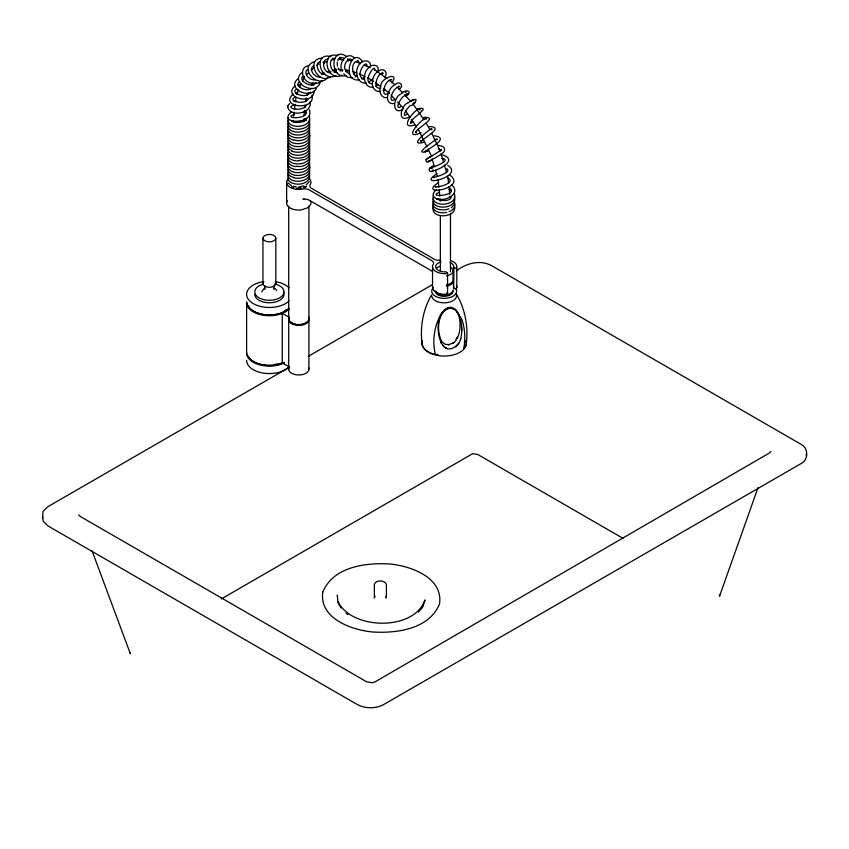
<?xml version="1.0" encoding="UTF-8"?>
<svg xmlns="http://www.w3.org/2000/svg" width="849" height="849" viewBox="0 0 849 849"><rect width="100%" height="100%" fill="white"/><g stroke="black" fill="none" stroke-linecap="round" stroke-linejoin="round"><path stroke-width="1.27" d="M443.592 311.286C460.869 297.628 465.443 332.776 458.927 343.06C440.175 364.306 432.045 322.1 443.252 311.732M425.487 150.761L425.126 151.907C428.649 148.097 450.915 137.941 434.136 135.787M314.183 90.97C313.504 106.358 281.624 97.221 295.102 85.898M370.376 66.774C371.915 58.814 360.613 59.589 358.586 65.575C354.15 71.772 357.397 84.359 366.45 83M313.706 84.858L313.812 83.106M454.555 205.989C457.494 218.013 430.634 219.573 433.213 207.283M380.161 88.604C378.898 93.04 382.315 98.962 387.42 97.508M309.811 179.51L309.45 177.324M466.398 342.858C468.383 325.984 464.934 308.378 456.21 293.754M337.233 61.956L337.382 65.999M293.68 116.186L294.157 112.238M294.476 109.617L295.123 104.363M295.441 101.742L295.919 97.805M303.953 115.305L304.558 110.317M304.865 107.823L305.162 105.329M305.619 101.593L306.075 97.858M309.758 135.49C309.8 146.283 285.062 146.675 288.278 134.991M309.779 167.295C309.779 178.12 284.956 178.417 288.267 166.797M374.494 70.074C376.203 61.892 360.475 83.764 372.584 83.786M377.922 70.86C380.14 64.46 371.289 63.611 368.424 68.005C362.024 73.247 363.255 88.625 373.464 87.235M431.292 171.519C428.819 172.06 428.374 168.24 430.581 167.54M457.07 338.422C462.525 329.327 461.463 303.199 446.192 309.153M366.895 66.19C367.5 57.721 353.142 76.123 364.454 79.583M451.435 260.823A12.162 7.015 0 0 1 456.804 267.117L456.804 287.769L455.563 288.968L453.536 288.236L453.642 267.265A9.031 5.221 0 0 0 450.087 262.479M453.536 288.236L453.642 267.265M456.422 270.82C466.25 263.232 480.163 259.391 491.613 265.663L801.031 444.303C808.45 447.763 808.694 459.861 801.286 463.458L383.398 704.723C375.385 708.841 365.367 708.703 357.387 704.574L47.969 525.934L43.129 521.148L42.832 516.563M412.773 100.723C419.608 95.778 414.376 106.093 410.354 105.531C404.952 110.105 401.8 118.244 406.809 114.233M288.373 133.983L287.588 131.457L288.267 129.239M287.981 105.796L289.615 103.525M463.596 349.321L463.713 348.865A81.154 64.184 -32.4 0 0 461.867 319.415L455.563 309.461L451.509 307.306L447.911 307.54C441.406 310.83 438.753 318.057 436.503 324.498A72.462 57.318 -32.4 0 0 435.431 354.542L438.126 354.426M309.991 101.997C312.644 113.607 289.551 117.608 287.715 106.825M287.609 107.218L288.076 105.414M382.188 74.245L382.39 72.441L383.175 73.449C377.847 71.167 371.841 89.676 379.885 87.988M405.705 92.286L406.087 91.459L405.228 92.382M287.981 178.98L288.342 178.311M441.109 261.853A9.031 5.221 0 0 0 435.972 268.061A9.031 5.221 0 0 0 445.958 271.818L447.55 272.975L445.481 273.654A12.162 7.015 0 0 1 432.746 265.291L433.478 263.89A7.185 4.149 0 0 0 432.619 261.121L308.336 189.38A7.185 4.149 0 0 0 302.934 188.945L301.13 189.306A12.162 7.015 0 0 1 287.259 180.147M447.55 272.975L447.55 293.627L445.481 294.306A12.162 7.015 0 0 1 432.544 287.769L432.544 267.117M288.098 146.813C285.572 159.05 312.283 157.458 309.471 145.508M456.804 267.117L455.817 268.295L453.536 267.584M433.202 201.531C430.676 209.852 443.73 211.231 448.983 208.801M758.008 487.697L719.517 596.231L719.559 594.661M288.108 120.76C285.508 133.028 312.336 131.446 309.461 119.454M288.119 152.565C285.614 158.678 294.125 161.512 298.795 160.832M288.14 158.317C285.826 163.21 291.96 166.606 296.152 166.574M288.129 126.522C285.444 138.78 312.4 137.315 309.461 125.217M380.808 86.025C380.076 78.426 399.975 70.541 392.036 82.809M288.161 132.264C286.134 136.042 290.125 139.629 293.669 140.159M288.151 164.069C285.36 176.401 312.432 174.883 309.45 162.764M320.073 82.841C314.947 96.616 288.936 82.109 302.202 72.483M296.428 94.26L298.604 89.432M299.697 87.023L301.331 83.404M302.424 80.995L304.611 76.484M307.126 95.141L308.208 92.753M311.445 85.6L312.517 83.213L317.94 83.149L322.291 80.708M451.148 197.361C449.333 204.185 424.596 199.154 436.269 189.836M334.4 72.452L335.164 70.807M288.172 138.016C285.285 150.379 312.496 148.872 309.439 136.71M288.161 169.832L288.023 173.939L291.239 176.889M428.968 160.939L426.707 162.042L425.614 159.792L440.207 150.793L441.172 149.328L441.172 150.156M261.747 291.791L264.41 288.129M288.182 143.778L287.631 146.399L289.52 149.785M288.193 175.584L288.013 179.691M340.131 71.136L340.969 69.544M316.465 87.925C311.445 100.744 285.105 88.338 298.286 78.607M433.287 198.507C430.22 210.934 457.728 209.395 454.523 197.191M431.515 294.932C423.173 309.259 420.043 326.441 421.942 342.858M460.795 338.539L460.508 339.642M345.904 71.401L346.774 69.798M458.853 343.198L455.786 347.018M288.204 117.724C285.041 130.332 313.292 128.475 309.28 116.101M288.214 149.541C285.073 161.979 312.676 160.44 309.429 148.225M433.308 204.259C430.379 211.497 441.533 214.001 446.574 212.346M288.246 155.282C284.988 167.762 312.782 166.224 309.407 153.977M288.225 123.487C285.009 135.957 312.729 134.397 309.418 122.171M308.176 98.845C305.3 105.594 286.856 100.999 294.9 97.189M384.459 77.524C389.086 73.025 383.26 66.816 378.59 71.167C370.663 74.871 369.198 92.647 380.479 91.469M288.257 161.034L287.588 163.252L288.384 165.778M310.384 92.053C306.627 100.033 289.031 92.541 296.842 89.007M337.775 60.343C339.42 57.159 342.847 56.787 343.856 58.687M306.309 105.584C301.448 112.609 283.417 107.844 294.401 104.915M309.291 181.633L306.277 184.806M375.12 596.274L374.345 598.014L374.345 584.462C375.736 579.655 384.968 579.803 386.401 584.536L386.401 598.078L385.563 596.338M770.839 451.519L769.343 453.037L375.046 681.885L372.424 682.755L366.726 681.843L80.23 516.436L78.681 514.908M288.299 140.743C284.776 153.064 312.4 151.875 309.461 139.756M463.713 348.865L465.645 346.18A22.233 12.831 0 0 0 466.059 340.629M288.31 172.559C284.744 184.88 312.421 183.702 309.471 171.572M433.404 195.482C429.679 208.005 458.089 206.562 454.47 194.156M405.971 96.308C414.1 90.896 404.697 88.678 400.93 94.006C393.352 96.945 391.272 115.39 402.681 109.648M330.972 71.475L329.974 72.844M444.844 310.097C437.076 318.237 436.98 332.458 441.915 341.701L445.322 344.376L449.535 344.683M292.024 121.418L293.085 120.738M336.735 70.032L334.262 72.43M418.366 612.108L422.664 607.226L424.999 599.946C414.047 631.338 352.123 629.947 338.008 601.824M302.615 76.59C298.328 80.379 311.18 88.805 315.913 82.947M399.104 89.357C404.793 86.099 399.55 79.859 395.093 84.751C387.685 87.309 382.91 105.297 394.445 103.514M444.897 310.065L443.656 311.233M306.489 74.744L308.367 73.003M311.18 70.393L314.003 67.771M321.76 74.33L323.618 72.611L321.76 73.693L324.18 72.95M448.092 344.853L453.716 342.688L456.157 340.407L455.86 339.218L457.112 338.655L456.868 337.435L457.579 337.18M437.033 199.398L438.073 198.677M327.427 77.885C317.388 89.262 298.19 67.029 314.204 61.765M408.358 102.633C400.866 104.83 397.014 123.19 408.624 117.236M372.615 79.116L368.774 82.088M316.815 65.161L318.662 64.089M313.642 65.723C308.176 68.801 313.854 77.344 320.391 77.259M299.867 81.748C293.096 85.229 305.385 92.424 311.084 88.774M451.371 207.729L454.523 204.227L454.459 199.908M289.106 309.163L285.487 311.88L280.775 313.971A22.764 13.138 0 0 1 246.624 302.594L246.624 352.155A22.764 13.138 0 0 0 280.775 363.542L282.25 362.884L289.456 367.055M289.106 366.991L285.487 369.708L280.775 371.798A22.764 13.138 0 0 1 246.624 360.422M293.17 94.09C278.355 107.292 316.274 111.569 311.933 95.046M354.755 72.791L353.481 73.789M355.094 76.919L357.068 75.465M361.865 78.946L363.828 77.567M347.963 70.828L346.519 71.836C340.311 64.683 351.072 55.44 351.751 60.491M375.746 86.29L377.741 84.911M410.067 101.466L413.696 99.322L410.842 100.904M431.356 167.009L433.223 165.863M408.21 102.74L410.29 101.318M430.231 167.784L431.653 166.807M432.237 170.649L433.308 169.917M305.428 186.812L306.383 186.26M389.649 92.424C379.62 100.638 383.865 79.392 391.803 79.732L390.964 79.477M382.995 90.408L384.83 89.272M291.324 111.888C276.53 125.015 315.372 124.357 309.333 109.829M221.302 598.948L472.628 453.695L477.679 454.427L623.155 538.425M431.441 160.026L428.066 161.957L441.045 154.433L444.016 151.791L444.664 149.764L444.112 147.811L442.499 146.368L438.54 145.296M288.798 367.596L47.714 506.789L43.034 511.523L42.45 518.399M308.314 356.325L432.311 284.733M307.603 69.554C303.157 71.73 308.007 80.613 315.244 79.955M413.856 103.27L415.288 102.474L413.93 102.538M428.098 151.058C409.929 156.715 436.991 139.034 436.874 138.822L436.779 139.438M423.991 142.208C406.48 147.376 430.454 128.475 431.748 128.517L431.823 129.717M421.136 132.646C401.8 141.305 420.881 118.818 426.315 118.16L425.901 119.486M412.763 121.885L410.693 122.712M414.588 124.899C398.595 130.619 413.41 109.447 420.085 108.545L419.777 110.062M430.836 171.572C437.691 170.649 459.171 160.037 442.52 154.953M304.08 159.771C307.614 158.816 310.957 155.08 309.461 151.271M449.089 211.666C452.708 210.616 456.115 206.88 454.512 202.943M400.898 106.592C394 111.463 400.187 95.375 407.923 94.09L406.342 93.931M432.109 155.876L426.516 158.774L427.418 158.604M294.571 114.36C281.252 118.425 309.047 120.261 305.969 110.943M394.562 99.651C387.017 104.3 392.8 86.672 399.741 86.587L398.457 86.036M437.033 173.727C414.153 188.404 465.687 176.698 447.763 165.438M438.625 182.482C415.893 197.286 468.181 188.542 449.959 175.191M417.549 108.863C434.571 105.425 407.255 120.112 410.884 123.434L410.661 122.85M303.231 187.661L304.791 187.067M330.378 76.994C317.027 85.155 305.269 57.838 322.535 58.241M336.002 75.529C320.773 83.552 311.87 51.874 330.887 56.543M342.168 75.2C326.642 83.138 319.574 50.462 337.944 55.62M346.753 71.74L349.077 73.948M346.063 75.71C329.21 79.265 330.484 45.188 346.668 56.49M439.58 192.235C424.882 197.552 460.02 196.246 449.323 187.533M323.565 62.582L327.236 61.446M332.129 59.929L334.58 59.175M327.788 71.825L330.197 71.083M332.617 70.34L336.225 69.225L335.185 69.257M303.39 159.654L298.816 160.546M303.889 185.867L298.806 186.854M295.314 93.157L298.031 92.785M423.704 117.385C440.79 116.6 413.643 129.515 416.031 132.762L415.532 131.553M304.133 199.037L302.934 199.271A7.185 4.149 0 0 1 308.336 199.706L432.619 271.447M440.769 260.07L439.899 260.187A7.185 4.149 0 0 1 435.102 259.688L310.83 187.937A7.185 4.149 0 0 1 310.087 184.817L310.692 183.777A12.162 7.015 0 0 0 310.278 180.147M320.317 61.733C314.3 62.624 317.494 74.723 325.496 74.585M421.316 111.208L421.444 111.177M428.968 126.543C446.203 126.83 421.942 138.451 421.125 141.879L420.552 140.414M298.795 166.616C303.804 166.712 311.498 163.178 309.439 157.012M293.892 101.445L296.503 101.201M308.728 65.585C297.702 67.368 302.997 83.287 312.496 83.244M297.617 84.996L300.153 84.815M335.302 58.358C327.385 57.626 329.826 72.505 337.361 72.706M352.685 77.853L347.772 77.259L343.665 73.852M359.477 79.87C340.757 82.491 351.242 45.22 362.735 61.818M357.196 76.421C351.359 75.932 350.446 60.682 358.331 61.117L357.599 61.064L359.254 62.561M434.423 139.3L437.044 139.682M296.142 140.552C301.724 141.369 311.594 138.291 309.439 130.969M296.397 166.319L298.583 166.351M338.252 59.398L343.527 59.918M347.474 60.311L351.422 60.704M339.091 69.65L343.007 70.032M345.607 70.297L349.512 70.679M294.125 139.947L296.121 140.265M293.637 177.738C299.676 179.489 311.604 176.91 309.45 168.516M293.722 186.419L296.174 186.812M327.969 59.292C322.206 58.199 321.665 70.987 329.391 72.674M438.349 148.83L441.406 150.061M435.431 354.542L433.054 353.969A22.233 12.831 0 0 1 422.282 340.629M436.566 198.666C444.749 202.338 461.92 193.636 451.594 184.795M441.904 158.445C451.806 159.899 436.726 165.948 430.485 168.091L432.183 168.569M291.483 150.963C297.744 153.966 311.551 151.727 309.439 142.462M292.152 176.868L293.85 177.473M356.102 61.754L360.729 63.717M364.189 65.193L369.973 67.644M352.377 71.136L356.951 73.078M359.244 74.054L364.964 76.484M367.256 77.461L373.613 81.408M449.132 189.391L451.498 190.675M304.101 111.537L306.468 112.875M289.456 317.484L282.25 313.323L282.25 362.884M446.245 168.633C452.464 171.127 439.294 176.603 433.234 177.42L433.871 177.706M288.129 133.686C293.202 140.966 311.732 138.567 309.397 127.923M288.14 165.481C293.202 172.761 311.721 170.362 309.397 159.718M291.334 185.623L288.299 183.066M444.727 347.23L447.349 348.663M290.623 149.923L291.918 150.751M323.119 62.136L324.498 63.113M374.589 69.618L386.995 78.66M389.065 80.167L394.615 84.327M375.651 82.884L380.745 86.598M383.79 88.827L389.298 93.326M446.988 292.608L447.55 293.627M448.039 178.194C456.04 182.27 439.071 187.905 435.219 186.621L435.919 187.162M449.461 196.459L450.522 197.382M304.271 118.531L306.128 120.632M274.726 288.14L276.689 290.432M346.095 612.989L347.899 614.591M444.176 346.732L443.199 345.723M291.96 121.248C294.401 124.156 307.083 121.63 306.319 118.828M397.332 87.203L402.766 92.944M404.58 94.855L410.927 101.551M391.124 95.237L395.655 100.033M397.47 101.944L403.827 108.651M288.182 180.041C293.372 187.183 311.487 184.88 309.429 174.278M332.946 58.072L334.389 60.035M412.731 103.461L423.853 119.73M426.071 122.988L430.008 129.791M405.482 110.699L409.918 117.204M411.404 119.369L416.583 126.957M418.069 129.122L426.941 146.675M354.288 57.87C346.997 50.388 337.414 64.153 342.285 71.358M339.791 57.17L341.033 59.059M338.114 67.962L339.239 69.692M341.001 607.926L338.008 602.652L337.35 595.213L337.35 596.03M440.801 342.465L441.342 343.474M312.209 83.287L313.069 84.942M431.706 133.346L440.238 151.101M428.076 149.042L430.921 154.953M92.074 550.874L130.385 653.815L130.226 653.03M440.992 153.627L443.624 162.477M444.367 165.003L446.627 172.58M432.045 158.752L434.295 166.351M435.431 170.14L437.309 176.465M453.716 342.688L452.379 343.612M447.752 176.369L448.569 183.193M347.867 58.655L348.461 60.969M806.104 454.141L806.55 455.977M309.386 133.675L309.832 135.851M309.397 165.47L309.843 167.646M461.792 330.463L461.453 325.783M448.983 186.982L449.79 194.548M438.042 179.744L438.859 187.321M439.124 189.847L439.803 196.172M440.079 198.698L440.344 201.224M453.101 270.842L453.101 279.937A8.925 5.158 0 0 1 446.478 284.914M450.458 213.99L450.458 271.765M440.344 215.593L440.344 270.46M308.93 206.265L308.93 318.757M308.93 319.574L308.93 369.145M303.793 119.189L303.793 121.821M288.692 206.265L288.692 318.757M288.692 319.574L288.692 369.145M286.633 181.951L286.633 202.603M275.829 238.155A6.442 3.714 0 0 1 266.172 241.371A6.442 3.714 0 0 1 266.172 234.929A6.442 3.714 0 0 1 275.829 238.155L275.829 283.587M273.781 285.954L273.781 289.488M264.994 285.954L264.994 289.488M262.946 238.155L262.946 283.587M453.101 289.849A8.925 5.158 0 0 1 445.332 294.953A8.925 5.158 0 0 1 435.548 291.175M453.101 291.165A8.925 5.158 0 0 1 444.176 296.322A8.925 5.158 0 0 1 435.24 291.165M450.49 267.202A8.925 5.158 0 0 1 446.478 275.819M436.439 268.263A8.925 5.158 0 0 1 439.708 266.384M465.974 341.054A22.148 12.788 0 0 1 465.56 346.583L463.352 349.671A22.148 12.788 0 0 1 438.445 355.625L433.096 354.351A22.148 12.788 0 0 1 422.027 343.272M456.635 295.622A12.459 7.195 0 0 1 444.176 302.817A12.459 7.195 0 0 1 431.716 295.622M456.21 289.307A12.459 7.195 0 0 1 442.541 298.296A12.459 7.195 0 0 1 433.383 287.567M453.101 281.168A8.925 5.158 0 0 1 446.478 286.155M284.404 362.863A22.764 13.138 0 0 1 259.996 364.953A22.764 13.138 0 0 1 246.624 352.982M283.725 362.417A21.745 12.555 0 0 1 248.386 356.23M277.177 363.881A21.745 12.555 0 0 1 275.012 364.285M289.106 308.336A22.764 13.138 0 0 1 263.498 314.459A22.764 13.138 0 0 1 246.624 301.766M289.106 300.896A22.764 13.138 0 0 1 251.325 302.329A22.764 13.138 0 0 1 263.498 281.635M275.278 281.635A22.764 13.138 0 0 1 289.106 287.758M288.214 308.866A21.745 12.555 0 0 1 266.554 315.032A21.745 12.555 0 0 1 248.386 305.842M286.644 309.407A21.745 12.555 0 0 1 284.765 310.638M275.607 282.621A6.442 3.714 0 0 1 268.549 287.27A6.442 3.714 0 0 1 263.816 281.73M283.492 292.152A14.603 8.426 0 0 1 271.298 302.69A14.603 8.426 0 0 1 254.785 294.327M274.376 283.927A14.603 8.426 0 0 1 281.592 296.481A14.603 8.426 0 0 1 258.765 297.638A14.603 8.426 0 0 1 262.086 284.553M308.59 317.239A10.114 5.837 0 0 1 298.816 324.594A10.114 5.837 0 0 1 289.042 317.239M305.969 186.568A10.114 5.837 0 0 1 303.868 187.502M301.437 188.085A10.114 5.837 0 0 1 296.195 188.085M293.754 187.502A10.114 5.837 0 0 1 291.663 186.568M306.691 322.206A9.095 5.253 0 0 1 290.931 322.206M308.59 318.067A10.114 5.837 0 0 1 298.816 325.422A10.114 5.837 0 0 1 289.042 318.067M308.59 367.638A10.114 5.837 0 0 1 298.816 374.993A10.114 5.837 0 0 1 289.042 367.638M380.554 88.519A1.762 1.125 68.6 0 1 380.723 87.787M287.259 200.799A12.162 7.015 0 0 0 301.13 209.958L307.922 207.687L310.692 204.429A12.162 7.015 0 0 0 310.278 200.799M300.726 188.149A10.114 5.837 0 0 1 298.095 188.245M456.603 285.943A12.162 7.015 0 0 1 456.804 287.769M453.61 286.559A9.031 5.221 0 0 1 453.642 287.928M322.779 592.156C319.033 618.581 351.868 630.16 372.934 632.006C397.003 633.418 429.307 629.141 439.559 603.819C443.316 577.394 410.481 565.827 389.404 563.969C365.346 562.558 333.041 566.835 322.779 592.156"/></g></svg>
